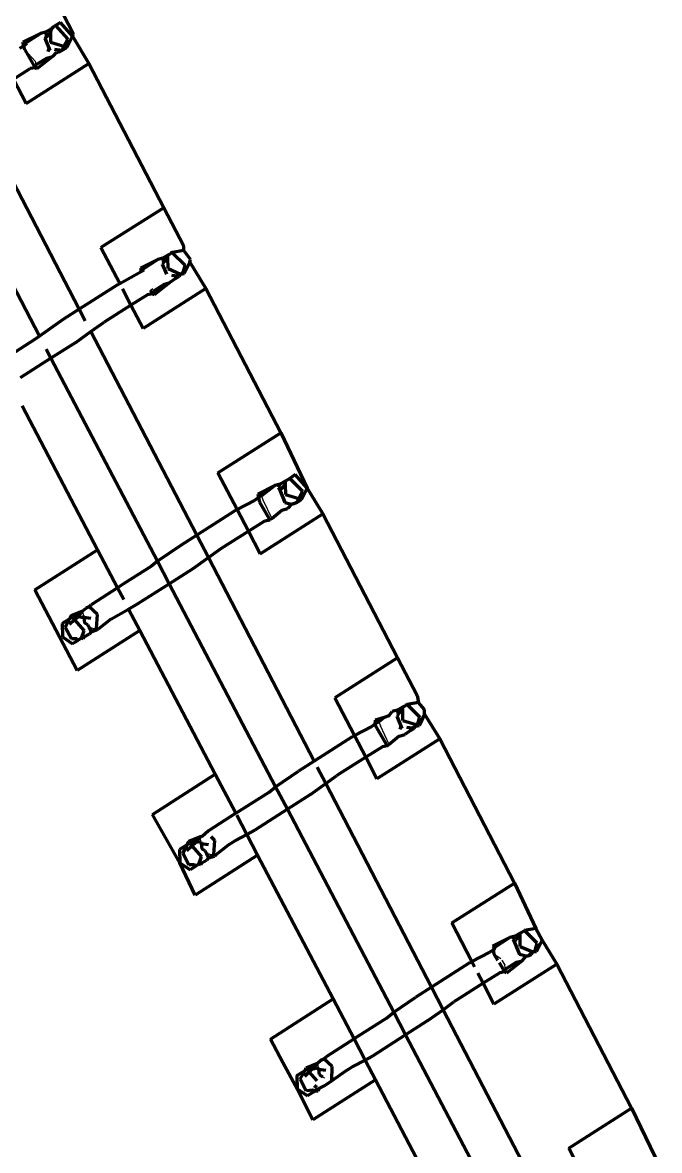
# Model space of a CAD drawing. Header units: millimetres. Extents: x 4307 to 31003, y 2809 to 20009.
# Drawn here: x 15474.03 to 15486.96, y 8599.74 to 8622.64 of the extents above; entities that cross this region are included whole.
import ezdxf

# ---------------------------------------------------------------- set-up
doc = ezdxf.new("R2010")
doc.units = ezdxf.units.MM
doc.layers.add('ProfileEdges', color=7, linetype='Continuous')

msp = doc.modelspace()

# ---------------------------------------------------------------- linework, layer by layer
for p, q in [((15474.034, 8622.238), (15474.073, 8622.214)), ((15474.069, 8622.082), (15474.28, 8621.854)), ((15474.298, 8621.778), (15474.259, 8621.753)), ((15474.28, 8621.854), (15474.298, 8621.778)), ((15476.458, 8617.624), (15476.418, 8617.649)), ((15476.458, 8617.624), (15476.477, 8617.59)), ((15476.621, 8617.202), (15476.67, 8617.24)), ((15478.803, 8613.06), (15478.878, 8613.026)), ((15478.878, 8613.026), (15478.908, 8612.945)), ((15478.908, 8612.945), (15479.086, 8612.568)), ((15475.247, 8610.691), (15475.251, 8610.666)), ((15475.251, 8610.666), (15475.254, 8610.595)), ((15475.509, 8610.321), (15475.378, 8610.357)), ((15475.537, 8610.305), (15475.509, 8610.321)), ((15481.187, 8608.471), (15481.263, 8608.437)), ((15481.263, 8608.437), (15481.292, 8608.356)), ((15481.47, 8607.979), (15481.292, 8608.356)), ((15477.631, 8606.102), (15477.635, 8606.076)), ((15477.635, 8606.076), (15477.639, 8606.006)), ((15477.893, 8605.731), (15477.762, 8605.768)), ((15477.921, 8605.716), (15477.893, 8605.731)), ((15483.606, 8603.725), (15483.739, 8603.634)), ((15483.757, 8603.603), (15483.817, 8603.497)), ((15483.796, 8603.396), (15483.835, 8603.421)), ((15483.835, 8603.421), (15483.817, 8603.497)), ((15480.015, 8601.513), (15480.019, 8601.487)), ((15480.019, 8601.487), (15480.023, 8601.416)), ((15480.167, 8601.205), (15480.124, 8601.223))]:
    msp.add_line(p, q)
at = {"layer": 'ProfileEdges', "lineweight": 211}
for p, q in [((15474.518, 8623.451), (15475.063, 8622.402)), ((15474.698, 8622.578), (15474.646, 8622.545)), ((15474.796, 8622.637), (15474.698, 8622.578)), ((15474.698, 8622.578), (15474.942, 8622.304)), ((15475.038, 8622.362), (15474.796, 8622.637)), ((15474.034, 8622.238), (15474.388, 8622.42)), ((15474.073, 8622.214), (15474.388, 8622.42)), ((15474.489, 8622.446), (15474.388, 8622.42)), ((15474.481, 8622.32), (15474.513, 8622.352)), ((15474.489, 8622.446), (15474.591, 8622.508)), ((15474.489, 8622.446), (15474.513, 8622.352)), ((15474.513, 8622.352), (15474.593, 8622.433)), ((15474.62, 8622.52), (15474.591, 8622.508)), ((15474.591, 8622.508), (15474.593, 8622.433)), ((15474.593, 8622.433), (15474.62, 8622.52)), ((15474.593, 8622.433), (15474.596, 8622.237)), ((15474.646, 8622.545), (15474.62, 8622.52)), ((15474.924, 8622.131), (15475.038, 8622.362)), ((15475.063, 8622.402), (15475.038, 8622.362)), ((15475.038, 8622.362), (15475.373, 8621.807)), ((15474.05, 8622.166), (15473.966, 8622.113)), ((15474.05, 8622.166), (15474.034, 8622.238)), ((15474.073, 8622.214), (15474.05, 8622.166)), ((15474.11, 8622.204), (15474.05, 8622.166)), ((15474.069, 8622.082), (15474.05, 8622.166)), ((15474.481, 8622.32), (15474.582, 8622.073)), ((15474.864, 8622.151), (15474.596, 8622.237)), ((15474.824, 8622.071), (15474.864, 8622.151)), ((15474.824, 8622.071), (15474.924, 8622.131)), ((15474.864, 8622.151), (15474.942, 8622.304)), ((15474.924, 8622.131), (15474.864, 8622.151)), ((15474.069, 8622.082), (15474.259, 8621.753)), ((15474.522, 8621.919), (15474.298, 8621.778)), ((15474.635, 8621.947), (15474.317, 8621.697)), ((15474.52, 8622.094), (15474.582, 8622.073)), ((15474.522, 8621.919), (15474.635, 8621.947)), ((15474.716, 8622.038), (15474.635, 8621.947)), ((15474.824, 8622.071), (15474.673, 8622.093)), ((15474.716, 8622.038), (15474.749, 8622.031)), ((15474.749, 8622.031), (15474.824, 8622.071)), ((15473.842, 8621.488), (15474.18, 8621.703)), ((15474.098, 8620.996), (15475.373, 8621.807)), ((15474.278, 8621.72), (15474.18, 8621.703)), ((15474.259, 8621.753), (15474.278, 8621.72)), ((15474.298, 8621.778), (15474.278, 8621.72)), ((15474.317, 8621.697), (15474.278, 8621.72)), ((15475.373, 8621.807), (15476.893, 8618.88)), ((15474.098, 8620.996), (15473.842, 8621.488)), ((15473.03, 8620.952), (15475.178, 8616.819)), ((15474.369, 8616.269), (15472.203, 8620.401)), ((15476.893, 8618.88), (15475.618, 8618.069)), ((15476.893, 8618.88), (15477.298, 8618.101)), ((15475.998, 8617.338), (15475.618, 8618.069)), ((15477.299, 8618.009), (15477.067, 8617.973)), ((15477.299, 8618.009), (15477.298, 8618.101)), ((15477.438, 8617.831), (15477.299, 8618.009)), ((15476.772, 8617.831), (15476.418, 8617.649)), ((15476.772, 8617.831), (15476.458, 8617.624)), ((15476.874, 8617.856), (15476.772, 8617.831)), ((15476.893, 8617.778), (15476.865, 8617.731)), ((15476.976, 8617.919), (15476.874, 8617.856)), ((15476.893, 8617.778), (15476.874, 8617.856)), ((15476.977, 8617.865), (15476.893, 8617.778)), ((15477.004, 8617.931), (15476.976, 8617.919)), ((15476.977, 8617.865), (15476.976, 8617.919)), ((15476.98, 8617.648), (15476.977, 8617.865)), ((15477.004, 8617.931), (15477.067, 8617.973)), ((15477.067, 8617.973), (15477.03, 8617.956)), ((15477.067, 8617.973), (15477.326, 8617.715)), ((15477.422, 8617.773), (15477.308, 8617.542)), ((15477.422, 8617.773), (15477.438, 8617.831)), ((15477.422, 8617.773), (15477.748, 8617.236)), ((15475.998, 8617.338), (15476.433, 8617.581)), ((15476.418, 8617.649), (15476.433, 8617.581)), ((15476.458, 8617.624), (15476.433, 8617.581)), ((15476.433, 8617.581), (15476.494, 8617.615)), ((15476.954, 8617.532), (15476.865, 8617.731)), ((15476.98, 8617.648), (15477.233, 8617.53)), ((15477.233, 8617.53), (15477.179, 8617.49)), ((15477.233, 8617.53), (15477.208, 8617.482)), ((15477.28, 8617.565), (15477.233, 8617.53)), ((15477.233, 8617.53), (15477.308, 8617.542)), ((15477.326, 8617.715), (15477.28, 8617.565)), ((15475.951, 8617.312), (15475.178, 8616.819)), ((15475.951, 8617.312), (15475.998, 8617.338)), ((15476.906, 8617.33), (15476.682, 8617.188)), ((15477.019, 8617.358), (15476.701, 8617.108)), ((15476.906, 8617.33), (15477.019, 8617.358)), ((15477.134, 8617.442), (15477.019, 8617.358)), ((15477.179, 8617.49), (15477.057, 8617.503)), ((15477.134, 8617.442), (15477.101, 8617.449)), ((15477.208, 8617.482), (15477.134, 8617.442)), ((15477.208, 8617.482), (15477.179, 8617.49)), ((15476.053, 8617.233), (15476.226, 8616.899)), ((15476.564, 8617.113), (15476.226, 8616.899)), ((15477.748, 8617.236), (15476.473, 8616.425)), ((15476.662, 8617.131), (15476.564, 8617.113)), ((15476.621, 8617.202), (15476.662, 8617.131)), ((15476.682, 8617.188), (15476.662, 8617.131)), ((15476.662, 8617.131), (15476.701, 8617.108)), ((15477.748, 8617.236), (15479.268, 8614.309)), ((15476.226, 8616.899), (15475.682, 8616.554)), ((15476.473, 8616.425), (15476.226, 8616.899)), ((15474.86, 8616.616), (15474.369, 8616.269)), ((15475.178, 8616.819), (15474.86, 8616.616)), ((15475.178, 8616.819), (15475.3, 8616.583)), ((15475.415, 8616.363), (15475.682, 8616.554)), ((15474.263, 8616.194), (15473.693, 8615.829)), ((15474.369, 8616.269), (15474.263, 8616.194)), ((15475.106, 8616.143), (15475.415, 8616.363)), ((15475.415, 8616.363), (15477.562, 8612.23)), ((15474.603, 8615.822), (15474.506, 8616.008)), ((15475.106, 8616.143), (15474.603, 8615.822)), ((15474.603, 8615.822), (15473.977, 8615.422)), ((15476.764, 8611.702), (15474.603, 8615.822)), ((15475.548, 8611.936), (15474.017, 8614.857)), ((15477.993, 8613.498), (15479.268, 8614.309)), ((15479.268, 8614.309), (15479.806, 8613.184)), ((15478.383, 8612.749), (15477.993, 8613.498)), ((15479.564, 8613.459), (15479.452, 8613.384)), ((15479.806, 8613.184), (15479.564, 8613.459)), ((15479.15, 8613.24), (15478.803, 8613.06)), ((15478.878, 8613.026), (15479.15, 8613.24)), ((15479.258, 8613.267), (15479.15, 8613.24)), ((15479.258, 8613.267), (15479.219, 8613.2)), ((15479.219, 8613.2), (15479.249, 8613.142)), ((15479.249, 8613.142), (15479.361, 8613.254)), ((15479.36, 8613.329), (15479.258, 8613.267)), ((15479.388, 8613.342), (15479.36, 8613.329)), ((15479.36, 8613.329), (15479.361, 8613.254)), ((15479.361, 8613.254), (15479.365, 8613.059)), ((15479.452, 8613.384), (15479.388, 8613.342)), ((15479.452, 8613.384), (15479.711, 8613.126)), ((15479.692, 8612.953), (15479.806, 8613.184)), ((15479.806, 8613.184), (15480.123, 8612.664)), ((15478.818, 8612.992), (15478.735, 8612.934)), ((15478.803, 8613.06), (15478.818, 8612.992)), ((15478.878, 8613.026), (15478.818, 8612.992)), ((15478.818, 8612.992), (15478.838, 8612.903)), ((15479.249, 8613.142), (15479.351, 8612.895)), ((15479.365, 8613.059), (15479.633, 8612.972)), ((15479.593, 8612.892), (15479.633, 8612.972)), ((15479.593, 8612.892), (15479.692, 8612.953)), ((15479.633, 8612.972), (15479.711, 8613.126)), ((15479.633, 8612.972), (15479.692, 8612.953)), ((15478.335, 8612.723), (15477.562, 8612.23)), ((15478.383, 8612.749), (15478.335, 8612.723)), ((15478.735, 8612.934), (15478.383, 8612.749)), ((15478.383, 8612.749), (15478.611, 8612.309)), ((15478.838, 8612.903), (15479.047, 8612.542)), ((15479.086, 8612.568), (15479.291, 8612.741)), ((15479.291, 8612.741), (15479.403, 8612.769)), ((15479.351, 8612.895), (15479.485, 8612.86)), ((15479.485, 8612.86), (15479.403, 8612.769)), ((15479.524, 8612.863), (15479.485, 8612.86)), ((15479.593, 8612.892), (15479.524, 8612.863)), ((15478.611, 8612.309), (15478.948, 8612.524)), ((15478.848, 8611.854), (15480.123, 8612.664)), ((15478.948, 8612.524), (15479.047, 8612.542)), ((15479.086, 8612.568), (15479.047, 8612.542)), ((15481.643, 8609.737), (15480.123, 8612.664)), ((15478.066, 8611.964), (15478.611, 8612.309)), ((15478.848, 8611.854), (15478.611, 8612.309)), ((15477.244, 8612.027), (15476.764, 8611.702)), ((15477.562, 8612.23), (15477.244, 8612.027)), ((15477.562, 8612.23), (15477.799, 8611.774)), ((15474.276, 8611.12), (15475.548, 8611.936)), ((15475.956, 8611.158), (15475.548, 8611.936)), ((15477.799, 8611.774), (15478.016, 8611.931)), ((15478.016, 8611.931), (15478.066, 8611.964)), ((15476.647, 8611.604), (15476.078, 8611.24)), ((15476.764, 8611.702), (15476.647, 8611.604)), ((15477.004, 8611.244), (15476.764, 8611.702)), ((15477.49, 8611.554), (15477.799, 8611.774)), ((15477.799, 8611.774), (15479.946, 8607.641)), ((15477.004, 8611.244), (15477.49, 8611.554)), ((15475.136, 8609.48), (15474.276, 8611.12)), ((15475.956, 8611.158), (15475.419, 8610.818)), ((15476.078, 8611.24), (15475.956, 8611.158)), ((15476.079, 8610.924), (15475.956, 8611.158)), ((15476.361, 8610.833), (15477.004, 8611.244)), ((15479.164, 8607.123), (15477.004, 8611.244)), ((15475.012, 8610.597), (15475.247, 8610.691)), ((15475.153, 8610.578), (15475.247, 8610.691)), ((15475.247, 8610.691), (15475.315, 8610.747)), ((15475.379, 8610.775), (15475.315, 8610.747)), ((15475.379, 8610.775), (15475.419, 8610.818)), ((15475.548, 8610.619), (15475.379, 8610.775)), ((15475.815, 8610.527), (15476.18, 8610.731)), ((15476.18, 8610.731), (15476.361, 8610.833)), ((15476.18, 8610.731), (15476.408, 8610.296)), ((15474.869, 8610.465), (15474.83, 8610.435)), ((15474.83, 8610.435), (15474.835, 8610.166)), ((15474.869, 8610.465), (15474.979, 8610.531)), ((15474.894, 8610.364), (15474.979, 8610.531)), ((15474.979, 8610.531), (15475.012, 8610.597)), ((15474.979, 8610.531), (15475.033, 8610.566)), ((15475.081, 8610.512), (15474.979, 8610.42)), ((15475.012, 8610.597), (15475.153, 8610.578)), ((15475.033, 8610.566), (15475.081, 8610.512)), ((15475.081, 8610.512), (15475.153, 8610.578)), ((15475.081, 8610.512), (15475.277, 8610.29)), ((15475.153, 8610.578), (15475.272, 8610.561)), ((15475.272, 8610.561), (15475.254, 8610.595)), ((15475.415, 8610.541), (15475.272, 8610.561)), ((15475.272, 8610.561), (15475.284, 8610.45)), ((15475.35, 8610.412), (15475.284, 8610.45)), ((15475.529, 8610.336), (15475.548, 8610.619)), ((15475.815, 8610.527), (15475.559, 8610.319)), ((15474.894, 8610.364), (15475.017, 8610.128)), ((15476.408, 8610.296), (15475.136, 8609.48)), ((15475.221, 8610.144), (15475.277, 8610.29)), ((15475.279, 8610.164), (15475.379, 8610.219)), ((15475.378, 8610.357), (15475.35, 8610.412)), ((15475.378, 8610.357), (15475.416, 8610.266)), ((15475.416, 8610.266), (15475.379, 8610.219)), ((15475.416, 8610.266), (15475.509, 8610.321)), ((15475.416, 8610.266), (15475.537, 8610.305)), ((15475.509, 8610.321), (15475.529, 8610.336)), ((15475.537, 8610.305), (15475.529, 8610.336)), ((15475.559, 8610.319), (15475.537, 8610.305)), ((15477.939, 8607.375), (15476.408, 8610.296)), ((15474.835, 8610.166), (15475.043, 8610.026)), ((15475.132, 8610.126), (15475.017, 8610.128)), ((15475.086, 8610.05), (15475.043, 8610.026)), ((15475.157, 8610.097), (15475.086, 8610.05)), ((15475.157, 8610.097), (15475.132, 8610.126)), ((15475.157, 8610.097), (15475.221, 8610.144)), ((15475.221, 8610.144), (15475.259, 8610.124)), ((15475.279, 8610.164), (15475.259, 8610.124)), ((15481.643, 8609.737), (15480.368, 8608.927)), ((15481.643, 8609.737), (15482.041, 8608.972)), ((15480.767, 8608.16), (15480.368, 8608.927)), ((15482.068, 8608.83), (15481.836, 8608.795)), ((15482.041, 8608.972), (15482.068, 8608.83)), ((15482.188, 8608.688), (15482.068, 8608.83)), ((15481.462, 8608.56), (15481.534, 8608.651)), ((15481.642, 8608.678), (15481.534, 8608.651)), ((15481.662, 8608.6), (15481.634, 8608.553)), ((15481.744, 8608.74), (15481.642, 8608.678)), ((15481.662, 8608.6), (15481.642, 8608.678)), ((15481.745, 8608.686), (15481.662, 8608.6)), ((15481.773, 8608.753), (15481.744, 8608.74)), ((15481.745, 8608.686), (15481.744, 8608.74)), ((15481.749, 8608.47), (15481.745, 8608.686)), ((15481.773, 8608.753), (15481.836, 8608.795)), ((15481.799, 8608.778), (15481.836, 8608.795)), ((15481.836, 8608.795), (15482.095, 8608.536)), ((15482.19, 8608.595), (15482.077, 8608.364)), ((15482.19, 8608.595), (15482.188, 8608.688)), ((15482.19, 8608.595), (15482.498, 8608.093)), ((15481.182, 8608.391), (15481.119, 8608.345)), ((15481.187, 8608.471), (15481.182, 8608.391)), ((15481.263, 8608.437), (15481.182, 8608.391)), ((15481.182, 8608.391), (15481.222, 8608.314)), ((15481.371, 8608.53), (15481.187, 8608.471)), ((15481.371, 8608.53), (15481.263, 8608.437)), ((15481.462, 8608.56), (15481.371, 8608.53)), ((15481.735, 8608.305), (15481.634, 8608.553)), ((15481.749, 8608.47), (15482.017, 8608.383)), ((15482.049, 8608.387), (15482.001, 8608.352)), ((15482.001, 8608.352), (15482.077, 8608.364)), ((15482.017, 8608.383), (15482.049, 8608.387)), ((15482.049, 8608.387), (15482.095, 8608.536)), ((15482.049, 8608.387), (15482.077, 8608.364)), ((15480.72, 8608.133), (15479.946, 8607.641)), ((15480.72, 8608.133), (15480.767, 8608.16)), ((15480.767, 8608.16), (15481.119, 8608.345)), ((15480.767, 8608.16), (15480.995, 8607.72)), ((15481.222, 8608.314), (15481.431, 8607.952)), ((15481.675, 8608.152), (15481.47, 8607.979)), ((15481.735, 8608.305), (15481.673, 8608.327)), ((15481.675, 8608.152), (15481.788, 8608.18)), ((15481.902, 8608.264), (15481.788, 8608.18)), ((15481.948, 8608.312), (15481.826, 8608.325)), ((15481.902, 8608.264), (15481.869, 8608.271)), ((15481.902, 8608.264), (15481.977, 8608.303)), ((15482.001, 8608.352), (15481.948, 8608.312)), ((15481.977, 8608.303), (15481.948, 8608.312)), ((15481.977, 8608.303), (15482.001, 8608.352)), ((15481.333, 8607.935), (15480.995, 8607.72)), ((15482.498, 8608.093), (15481.223, 8607.282)), ((15481.431, 8607.952), (15481.333, 8607.935)), ((15481.431, 8607.952), (15481.47, 8607.979)), ((15484.018, 8605.166), (15482.498, 8608.093)), ((15480.995, 8607.72), (15480.451, 8607.375)), ((15481.223, 8607.282), (15480.995, 8607.72)), ((15479.946, 8607.641), (15479.628, 8607.438)), ((15480.009, 8607.519), (15480.183, 8607.185)), ((15476.667, 8606.559), (15477.939, 8607.375)), ((15478.355, 8606.583), (15477.939, 8607.375)), ((15479.164, 8607.123), (15479.628, 8607.438)), ((15480.183, 8607.185), (15480.4, 8607.342)), ((15480.451, 8607.375), (15480.4, 8607.342)), ((15478.355, 8606.583), (15479.032, 8607.015)), ((15479.032, 8607.015), (15479.164, 8607.123)), ((15479.405, 8606.665), (15479.164, 8607.123)), ((15479.875, 8606.965), (15480.183, 8607.185)), ((15480.183, 8607.185), (15482.331, 8603.052)), ((15479.875, 8606.965), (15479.405, 8606.665)), ((15477.22, 8605.577), (15476.667, 8606.559)), ((15478.355, 8606.583), (15477.801, 8606.228)), ((15478.376, 8606.543), (15478.581, 8606.152)), ((15479.405, 8606.665), (15478.745, 8606.244)), ((15481.565, 8602.545), (15479.405, 8606.665)), ((15477.631, 8606.102), (15477.396, 8606.008)), ((15477.396, 8606.008), (15477.635, 8606.076)), ((15477.537, 8605.988), (15477.631, 8606.102)), ((15477.674, 8606.111), (15477.631, 8606.102)), ((15477.635, 8606.076), (15477.644, 8606.127)), ((15477.801, 8606.228), (15477.674, 8606.111)), ((15477.932, 8606.03), (15477.853, 8606.103)), ((15478.349, 8606.031), (15478.581, 8606.152)), ((15478.581, 8606.152), (15478.745, 8606.244)), ((15478.581, 8606.152), (15478.8, 8605.735)), ((15477.253, 8605.876), (15477.214, 8605.846)), ((15477.214, 8605.846), (15477.22, 8605.577)), ((15477.253, 8605.876), (15477.363, 8605.942)), ((15477.363, 8605.942), (15477.278, 8605.775)), ((15477.396, 8606.008), (15477.363, 8605.942)), ((15477.363, 8605.942), (15477.417, 8605.977)), ((15477.364, 8605.831), (15477.465, 8605.923)), ((15477.537, 8605.988), (15477.396, 8606.008)), ((15477.417, 8605.977), (15477.465, 8605.923)), ((15477.465, 8605.923), (15477.537, 8605.988)), ((15477.465, 8605.923), (15477.661, 8605.701)), ((15477.639, 8606.006), (15477.537, 8605.988)), ((15477.639, 8606.006), (15477.656, 8605.972)), ((15477.656, 8605.972), (15477.8, 8605.952)), ((15477.656, 8605.972), (15477.669, 8605.86)), ((15477.734, 8605.823), (15477.669, 8605.86)), ((15477.913, 8605.747), (15477.932, 8606.03)), ((15478.2, 8605.937), (15477.943, 8605.73)), ((15478.292, 8605.99), (15478.2, 8605.937)), ((15478.349, 8606.031), (15478.292, 8605.99)), ((15477.401, 8605.539), (15477.278, 8605.775)), ((15478.8, 8605.735), (15477.528, 8604.919)), ((15477.605, 8605.555), (15477.661, 8605.701)), ((15477.663, 8605.575), (15477.763, 8605.629)), ((15477.762, 8605.768), (15477.734, 8605.823)), ((15477.762, 8605.768), (15477.8, 8605.677)), ((15477.8, 8605.677), (15477.763, 8605.629)), ((15477.893, 8605.731), (15477.8, 8605.677)), ((15477.8, 8605.677), (15477.921, 8605.716)), ((15477.913, 8605.747), (15477.893, 8605.731)), ((15477.921, 8605.716), (15477.913, 8605.747)), ((15477.943, 8605.73), (15477.921, 8605.716)), ((15480.331, 8602.815), (15478.8, 8605.735)), ((15477.22, 8605.577), (15477.427, 8605.437)), ((15477.528, 8604.919), (15477.22, 8605.577)), ((15477.516, 8605.537), (15477.401, 8605.539)), ((15477.47, 8605.46), (15477.427, 8605.437)), ((15477.542, 8605.508), (15477.47, 8605.46)), ((15477.542, 8605.508), (15477.516, 8605.537)), ((15477.605, 8605.555), (15477.542, 8605.508)), ((15477.663, 8605.575), (15477.605, 8605.555)), ((15477.643, 8605.535), (15477.605, 8605.555)), ((15477.663, 8605.575), (15477.643, 8605.535)), ((15482.743, 8604.356), (15484.018, 8605.166)), ((15484.018, 8605.166), (15484.452, 8604.241)), ((15483.151, 8603.571), (15482.743, 8604.356)), ((15484.452, 8604.241), (15484.22, 8604.206)), ((15484.575, 8604.005), (15484.452, 8604.241)), ((15483.918, 8604.061), (15483.571, 8603.882)), ((15483.918, 8604.061), (15483.611, 8603.857)), ((15484.027, 8604.089), (15483.918, 8604.061)), ((15483.988, 8604.021), (15484.027, 8604.089)), ((15483.988, 8604.021), (15484.018, 8603.963)), ((15484.046, 8604.011), (15484.018, 8603.963)), ((15484.129, 8604.151), (15484.027, 8604.089)), ((15484.13, 8604.097), (15484.046, 8604.011)), ((15484.157, 8604.164), (15484.129, 8604.151)), ((15484.13, 8604.097), (15484.129, 8604.151)), ((15484.133, 8603.881), (15484.13, 8604.097)), ((15484.157, 8604.164), (15484.22, 8604.206)), ((15484.479, 8603.947), (15484.22, 8604.206)), ((15483.586, 8603.814), (15483.503, 8603.756)), ((15483.571, 8603.882), (15483.611, 8603.857)), ((15483.611, 8603.857), (15483.586, 8603.814)), ((15483.606, 8603.725), (15483.586, 8603.814)), ((15483.647, 8603.847), (15483.611, 8603.857)), ((15484.018, 8603.963), (15484.119, 8603.716)), ((15484.133, 8603.881), (15484.389, 8603.769)), ((15484.433, 8603.797), (15484.389, 8603.769)), ((15484.433, 8603.797), (15484.479, 8603.947)), ((15484.575, 8604.005), (15484.461, 8603.775)), ((15484.575, 8604.005), (15484.873, 8603.522)), ((15483.104, 8603.544), (15483.151, 8603.571)), ((15483.151, 8603.571), (15483.503, 8603.756)), ((15483.206, 8603.466), (15483.151, 8603.571)), ((15483.68, 8603.597), (15483.606, 8603.725)), ((15484.059, 8603.563), (15483.835, 8603.421)), ((15484.172, 8603.59), (15483.854, 8603.34)), ((15484.059, 8603.563), (15484.172, 8603.59)), ((15484.254, 8603.682), (15484.119, 8603.716)), ((15484.172, 8603.59), (15484.254, 8603.682)), ((15484.292, 8603.685), (15484.254, 8603.682)), ((15484.332, 8603.723), (15484.292, 8603.685)), ((15484.292, 8603.685), (15484.361, 8603.714)), ((15484.389, 8603.769), (15484.332, 8603.723)), ((15484.361, 8603.714), (15484.332, 8603.723)), ((15484.361, 8603.714), (15484.389, 8603.769)), ((15484.389, 8603.769), (15484.461, 8603.775)), ((15483.104, 8603.544), (15482.331, 8603.052)), ((15483.272, 8603.337), (15483.38, 8603.131)), ((15483.717, 8603.346), (15483.38, 8603.131)), ((15484.873, 8603.522), (15483.598, 8602.711)), ((15483.796, 8603.396), (15483.71, 8603.545)), ((15483.815, 8603.363), (15483.717, 8603.346)), ((15483.815, 8603.363), (15483.796, 8603.396)), ((15483.835, 8603.421), (15483.815, 8603.363)), ((15483.854, 8603.34), (15483.815, 8603.363)), ((15486.393, 8600.595), (15484.873, 8603.522)), ((15483.38, 8603.131), (15482.835, 8602.786)), ((15483.598, 8602.711), (15483.38, 8603.131)), ((15482.331, 8603.052), (15482.012, 8602.849)), ((15482.331, 8603.052), (15482.568, 8602.596)), ((15479.059, 8601.999), (15480.331, 8602.815)), ((15480.757, 8602.001), (15480.331, 8602.815)), ((15481.565, 8602.545), (15482.012, 8602.849)), ((15482.568, 8602.596), (15482.784, 8602.752)), ((15482.835, 8602.786), (15482.784, 8602.752)), ((15480.846, 8602.062), (15481.416, 8602.426)), ((15481.416, 8602.426), (15481.565, 8602.545)), ((15481.805, 8602.086), (15481.565, 8602.545)), ((15482.259, 8602.376), (15482.568, 8602.596)), ((15482.568, 8602.596), (15484.715, 8598.462)), ((15482.259, 8602.376), (15481.805, 8602.086)), ((15479.31, 8601.52), (15479.059, 8601.999)), ((15480.757, 8602.001), (15480.188, 8601.64)), ((15480.846, 8602.062), (15480.757, 8602.001)), ((15480.982, 8601.572), (15480.757, 8602.001)), ((15481.805, 8602.086), (15481.13, 8601.655)), ((15483.965, 8597.967), (15481.805, 8602.086)), ((15479.31, 8601.52), (15479.604, 8600.988)), ((15479.786, 8601.417), (15480.015, 8601.513)), ((15479.921, 8601.398), (15480.015, 8601.513)), ((15480.015, 8601.513), (15480.084, 8601.568)), ((15480.084, 8601.568), (15480.147, 8601.597)), ((15480.147, 8601.597), (15480.188, 8601.64)), ((15480.316, 8601.441), (15480.147, 8601.597)), ((15480.733, 8601.442), (15480.982, 8601.572)), ((15480.982, 8601.572), (15481.13, 8601.655)), ((15481.191, 8601.174), (15480.982, 8601.572)), ((15479.598, 8601.256), (15479.762, 8601.362)), ((15479.663, 8601.186), (15479.762, 8601.362)), ((15479.849, 8601.334), (15479.748, 8601.242)), ((15479.762, 8601.362), (15479.786, 8601.417)), ((15479.802, 8601.388), (15479.762, 8601.362)), ((15479.786, 8601.417), (15479.921, 8601.398)), ((15479.849, 8601.334), (15479.802, 8601.388)), ((15479.921, 8601.398), (15479.849, 8601.334)), ((15480.011, 8601.15), (15479.849, 8601.334)), ((15479.921, 8601.398), (15480.023, 8601.416)), ((15480.041, 8601.382), (15480.023, 8601.416)), ((15480.184, 8601.362), (15480.041, 8601.382)), ((15480.053, 8601.271), (15480.041, 8601.382)), ((15480.124, 8601.223), (15480.053, 8601.271)), ((15480.306, 8601.15), (15480.316, 8601.441)), ((15480.584, 8601.348), (15480.306, 8601.15)), ((15480.65, 8601.385), (15480.584, 8601.348)), ((15480.733, 8601.442), (15480.65, 8601.385)), ((15479.598, 8601.256), (15479.604, 8600.988)), ((15479.663, 8601.186), (15479.786, 8600.95)), ((15481.191, 8601.174), (15479.919, 8600.358)), ((15479.953, 8601.007), (15480.001, 8601.061)), ((15480.055, 8601), (15480.175, 8601.062)), ((15480.306, 8601.15), (15480.175, 8601.062)), ((15482.722, 8598.254), (15481.191, 8601.174)), ((15479.604, 8600.988), (15479.812, 8600.848)), ((15479.919, 8600.358), (15479.604, 8600.988)), ((15479.911, 8600.96), (15479.786, 8600.95)), ((15479.855, 8600.871), (15479.812, 8600.848)), ((15479.926, 8600.919), (15479.855, 8600.871)), ((15479.926, 8600.919), (15479.911, 8600.96)), ((15479.972, 8600.947), (15479.911, 8600.96)), ((15479.926, 8600.919), (15479.972, 8600.947)), ((15479.972, 8600.947), (15480.027, 8600.946)), ((15480.055, 8601), (15479.989, 8600.966)), ((15480.055, 8601), (15480.027, 8600.946)), ((15485.118, 8599.784), (15486.393, 8600.595)), ((15486.393, 8600.595), (15486.959, 8599.416)), ((15485.535, 8598.981), (15485.118, 8599.784))]:
    msp.add_line(p, q, dxfattribs=at)

doc.saveas('drawing.dxf')
